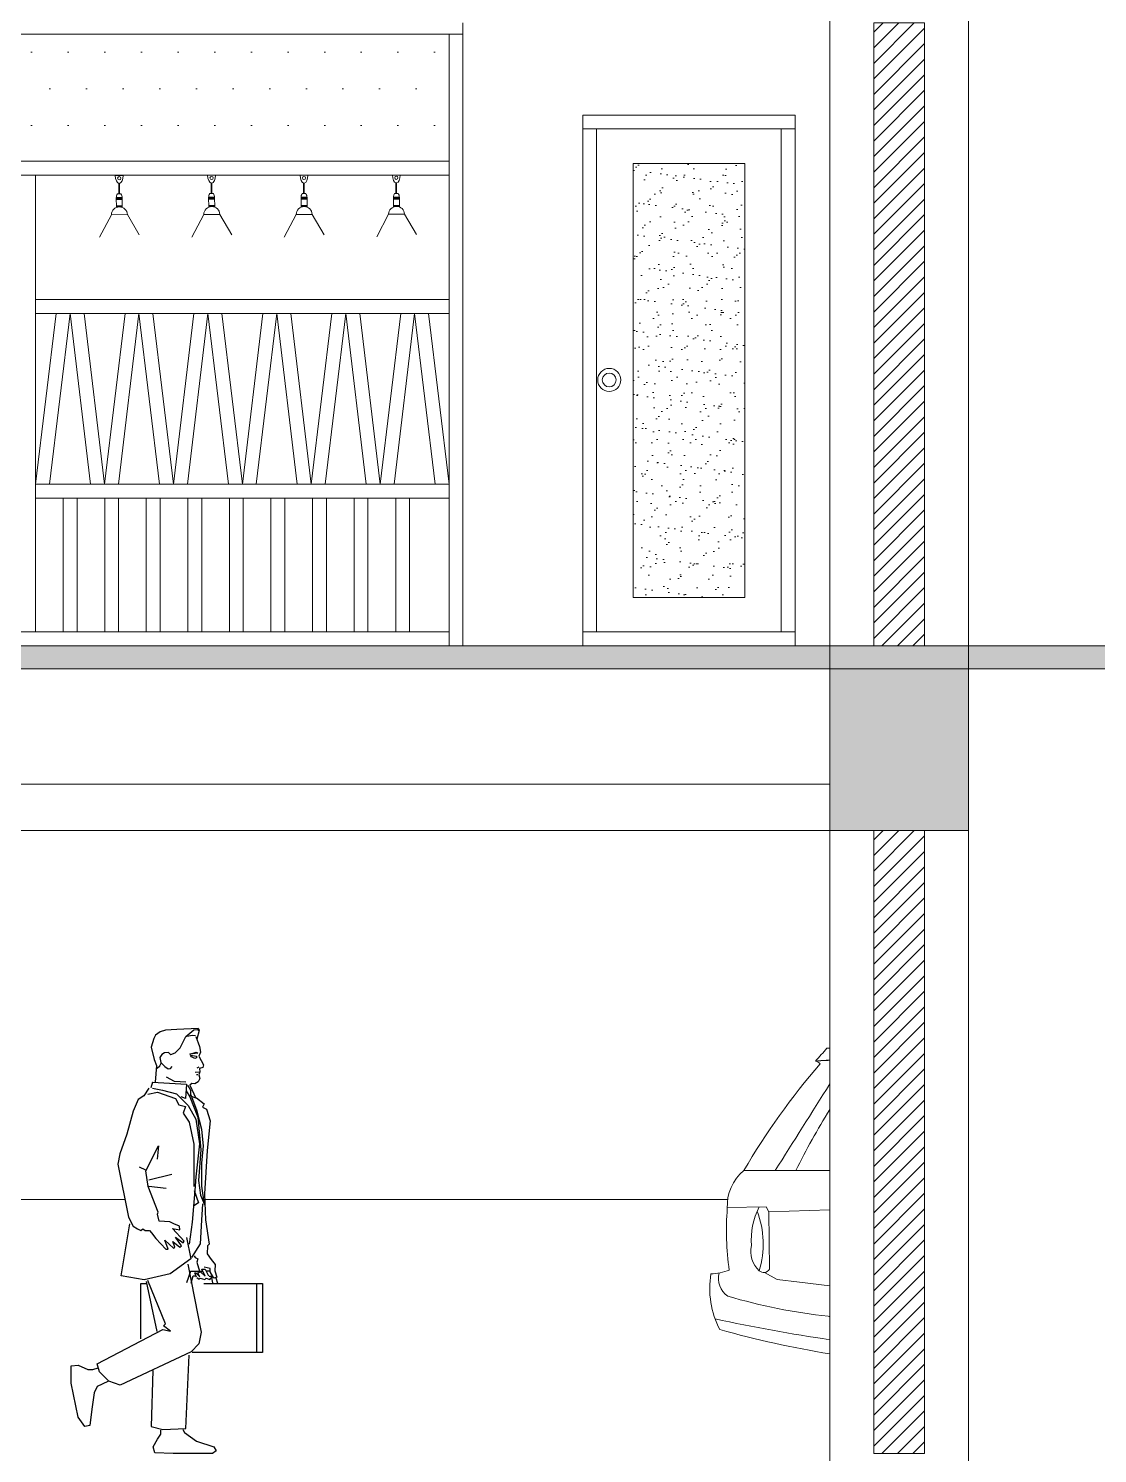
# Model space of a CAD drawing. Header units: millimetres. Extents: x -51 to 151, y -74 to 104.
# Drawn here: x -3.89 to 0.74, y 1.4 to 7.57 of the extents above; entities that cross this region are included whole.
import ezdxf

# ---------------------------------------------------------------- set-up
doc = ezdxf.new("R2010")
doc.units = ezdxf.units.MM
doc.header["$LTSCALE"] = 15
doc.layers.add('251', color=251, linetype='Continuous')
doc.layers.add('G', color=8, linetype='Continuous')

# ---------------------------------------------------------------- blocks, each defined once
blk = doc.blocks.new('02FMAN04')
at = {"color": 0, "linetype": 'ByBlock'}
for p, q in [((-4.09, 62.9), (-4.33, 61.98)), ((-5.2, 47.99), (-6.24, 48.51)), ((-0.79, 47.26), (-4.66, 46.29)), ((-4.66, 45.32), (-1.76, 44.94)), ((-5.14, 29.12), (-3.33, 20.66)), ((2.36, 30.85), (1.69, 28.89)), ((4.43, 30.85), (2.36, 30.85)), ((2.51, 28.87), (2.82, 30.11)), ((2.82, 30.11), (3.14, 30.11)), ((5.71, 30.87), (5.16, 30.87)), ((5.55, 30.07), (5.86, 30.04)), ((5.86, 30.04), (6.08, 28.92)), ((6.66, 29.76), (6.92, 28.85)), ((13.53, 28.78), (13.53, 17.2))]:
    blk.add_line(p, q, dxfattribs=at)
for points in [[(3.51, 70.28), (3.91, 71.74), (3.66, 71.99), (0.03, 71.85), (-1.88, 71.7), (-2.77, 71.46), (-3.55, 70.85), (-3.84, 70.32), (-4.26, 68.83), (-3.77, 66.74), (-3.38, 65.74), (-3.62, 62.94)], [(-0.96, 67.59), (-0.21, 67.87), (0.6, 68.72), (1.6, 70.67), (2.91, 71.77), (3.55, 71.85), (3.83, 71.67)], [(3.27, 70.67), (3.87, 68.94), (4.08, 68.01), (3.76, 67.34), (4.58, 65.85), (4.47, 65.42), (3.91, 65.25), (3.94, 64.64), (3.76, 64.18), (3.98, 63.54), (3.66, 62.97), (3.09, 62.62), (2.59, 62.69), (2.24, 62.41), (3.27, 60.21), (2.45, 60.53), (2.41, 61.52), (1.99, 62.3), (1.63, 62.23)], [(3.23, 70.75), (2.7, 70.82), (1.77, 70.67)], [(-0.96, 67.55), (-1.35, 67.94), (-2.03, 67.91), (-2.49, 67.62), (-2.81, 67.09), (-2.63, 66.24), (-1.99, 65.56), (-1.42, 65.17), (-1.03, 65.21), (-0.75, 65.56)], [(-3.3, 65.28), (-2.81, 65.67), (-2.59, 66.13)], [(3.48, 65.35), (3.83, 65.49)], [(-4.09, 62.9), (1.67, 62.55), (1.53, 60.17), (0.78, 60.45)], [(1.6, 62.9), (-0.32, 63.05), (-1.71, 63.76)], [(3.87, 64.61), (3.16, 64.54)], [(3.59, 64.18), (3.37, 64.18)], [(-4.68, 61.9), (-5.54, 60.6), (-6.5, 60), (-7.36, 58.01), (-8.4, 54.12), (-9.61, 50.75), (-9.95, 49.03), (-8.14, 40.04), (-7.36, 38.49), (-6.58, 38.06), (-6.06, 37.8), (-5.72, 38.06), (-5.28, 37.8), (-4.59, 37.8), (-4.25, 37.37), (-3.47, 36.42), (-1.83, 34.6), (-1.39, 34.6), (-2, 36.16), (-0.53, 34.77), (-0.27, 34.95), (-0.62, 35.9), (0.59, 34.95), (0.85, 35.21), (-0.18, 36.67), (1.11, 35.72), (1.29, 35.98), (-0.7, 38.14), (0.59, 37.88), (0.51, 38.49), (-0.44, 38.92), (-1.14, 39.27), (-2.95, 39.35), (-3.21, 40.56), (-3.12, 40.91), (-4.77, 45.23), (-5.2, 47.9), (-3.04, 52.14), (-3.3, 49.89)], [(-4.85, 60.86), (-3.21, 61.21), (-0.18, 60.17), (0.42, 59.05), (1.54, 58.79), (1.11, 57.66), (2.15, 56.11), (2.93, 52.4), (2.93, 45.23)], [(-4.07, 61.9), (-2.35, 61.55), (-0.01, 60.95), (1.98, 58.96), (3.27, 56.63), (3.88, 52.48), (3.27, 46.87), (3.1, 44.54), (2.67, 39.18), (2.15, 35.47)], [(1.63, 61.47), (2.24, 60.43), (3.62, 56.97), (4.14, 51.45), (3.71, 46.26), (4.05, 43.76), (4.74, 42.2), (4.31, 45.31), (4.31, 49.2), (4.57, 52.14), (4.31, 54.9), (3.45, 58.18), (2.5, 60.69)], [(3.36, 60.26), (4.66, 59.22), (4.4, 58.7), (5.09, 58.36), (5.69, 56.37), (5.18, 51.36), (4.74, 44.02), (4.92, 39.61), (5.52, 35.47), (5.26, 35.21), (5.18, 33.82), (5.87, 32.87), (6.56, 32.01), (6.47, 30.97), (6.82, 29.85), (6.3, 29.68), (5.69, 30.8), (5.69, 31.32), (4.66, 31.58)], [(3.01, 44.54), (3.71, 42.46), (2.93, 41.94)], [(2.58, 33.22), (4.05, 35.55), (4.31, 39.52), (4.48, 42.29)], [(1.72, 36.59), (2.41, 32.96), (-1.05, 30.46), (-5.46, 29.42), (-9.35, 30.11), (-7.88, 38.92)], [(1.94, 32.06), (4.19, 20.57), (3.76, 18.58), (2.46, 17.2), (-9.55, 11.59), (-11.46, 12.28), (-13.01, 13.83), (-13.44, 15.21), (-2.29, 21), (-0.99, 20.74), (-2.2, 21.61), (-1.86, 21.95), (-4.88, 29.29)], [(3.01, 33.48), (3.19, 33.22), (3.62, 32.96), (3.45, 32.44), (3.88, 30.89)], [(3.36, 29.85), (3.1, 30.63), (3.27, 30.63), (3.97, 29.94), (3.62, 30.63), (4.05, 30.8), (4.83, 30.02), (4.31, 31.23), (4.83, 31.23), (5.44, 30.11)], [(3.45, 29.83), (3.86, 29.55), (4.03, 29.72), (4.82, 29.46), (5.01, 29.7), (5.66, 29.46), (5.88, 29.74)], [(-6.01, 19.45), (-6.01, 28.78), (-5.06, 28.78)], [(4.62, 28.78), (14.57, 28.78), (14.57, 17.11), (2.64, 17.11)], [(-11.63, 12.19), (-13.44, 11.33), (-13.96, 10.29), (-14.31, 7.53), (-14.65, 4.76), (-15.52, 4.59), (-16.64, 6.14), (-17.85, 11.93), (-17.85, 14.87), (-16.64, 14.96), (-15, 14.26), (-14.14, 14.26), (-13.27, 14.52)], [(-4.02, 14.09), (-4.28, 4.59), (-2.29, 4.07), (1.6, 4.24), (2.12, 16.68)], [(1.08, 4.07), (1.34, 3.55), (3.41, 2.08), (6.35, 1.13), (6.7, 0.44), (6.09, 0.01), (-0.56, 0.01), (-3.67, 0.1), (-3.93, 1.13), (-3.24, 2.43), (-2.64, 3.29), (-2.64, 3.98)]]:
    blk.add_lwpolyline(points, dxfattribs=at)
for points in [[(2.27, 67.66), (3.34, 68.01), (3.59, 67.8)], [(2.38, 67.48), (3.41, 67.3), (3.41, 67.06), (3.12, 66.95), (2.52, 67.23)]]:
    blk.add_lwpolyline(points, close=True, dxfattribs=at)
blk = doc.blocks.new('Indoor')
at = {"lineweight": 5}
h = blk.add_hatch(dxfattribs=at)
h.set_pattern_fill('AR-SAND', color=153, scale=53.726984, style=0)
h.set_pattern_definition([(37.5, (631289.6, 71959.21), (-3.38444, 103.52243), [0, -81.66502, 0, -91.33587, 0, -87.30635]), (7.5, (631289.6, 71959.21), (95.08476, 151.6254), [0, -44.05613, 0, -73.60597, 0, -28.20667]), (327.5, (631223.515, 71959.21), (167.31345, 0.30404), [0, -26.86349, 0, -96.70857, 0, -126.25841]), (317.5, (631223.52, 71959.21), (161.51012, 47.15486), [0, -13.43175, 0, -63.39784, 0, -72.53143])])
h.paths.add_polyline_path([(662274.6, 13944), (662758.1, 13944), (662758.1, 15824.4), (662274.6, 15824.4)])
at = {"color": 7, "lineweight": 5}
for p, q in [((662976.4, 16034.4), (662056.4, 16034.4)), ((662056.4, 16034.4), (662056.4, 13734.4)), ((662976.4, 13734.4), (662976.4, 16034.4)), ((662976.4, 15974.4), (662056.4, 15974.4)), ((662116.4, 15974.4), (662116.4, 13794.4)), ((662916.4, 13794.4), (662916.4, 15974.4)), ((662274.6, 15824.4), (662274.6, 13944)), ((662758.1, 15824.4), (662274.6, 15824.4)), ((662758.1, 13944), (662758.1, 15824.4)), ((662274.6, 13944), (662758.1, 13944)), ((662056.4, 13794.4), (662976.4, 13794.4)), ((662056.4, 13734.4), (662976.4, 13734.4))]:
    blk.add_line(p, q, dxfattribs=at)
at = {"linetype": 'Continuous', "lineweight": 5}
blk.add_lwpolyline([(662758.1, 13944), (662274.6, 13944)], dxfattribs=at)
at = {"color": 7, "lineweight": 5}
for radius in [50, 30]:
    blk.add_circle((662861.5, 14886.4), radius, dxfattribs=at)

msp = doc.modelspace()

# ---------------------------------------------------------------- hatches: boundary and pattern name
at = {"linetype": 'Continuous', "lineweight": 13, "true_color": 0xb64b2b}
h = msp.add_hatch(dxfattribs=at)
h.set_pattern_fill('ANSI31', color=15, scale=0.015)
h.set_pattern_definition([(45, (-665.703766, 2.939377), (-0.0336759605, 0.0336759605), [])])
h.paths.add_polyline_path([(-0.2274, 4.9), (-0.0074, 4.9), (-0.0074, 7.6), (-0.2274, 7.6)])
at = {"linetype": 'Continuous', "lineweight": 9}
h = msp.add_hatch(dxfattribs=at)
h.set_pattern_fill('DOTS', color=254, scale=0.1)
h.set_pattern_definition([(0, (-665.70377, 52.23938), (0.079375, 0.15875), [0, -0.15875])])
h.paths.add_polyline_path([(-2.0661, 7.55), (-7.7574, 7.55), (-7.7574, 7), (-2.0661, 7)])
at = {"linetype": 'Continuous', "lineweight": 13}
h = msp.add_hatch(color=256, dxfattribs=at)
h.dxf.hatch_style = 1
h.paths.add_polyline_path([(1.1026, 4.8), (1.1026, 4.9), (-7.8174, 4.9), (-7.8174, 4.8)])
h = msp.add_hatch(color=256, dxfattribs=at)
h.dxf.hatch_style = 1
h.paths.add_polyline_path([(-0.4174, 4.1), (0.1826, 4.1), (0.1826, 4.9), (-0.4174, 4.9)])
at = {"linetype": 'Continuous', "lineweight": 13, "true_color": 0xb64b2b}
h = msp.add_hatch(dxfattribs=at)
h.set_pattern_fill('ANSI31', color=15, scale=0.015)
h.set_pattern_definition([(45, (-665.703766, -0.560623), (-0.0336759605, 0.0336759605), [])])
h.paths.add_polyline_path([(-0.2274, 1.4), (-0.0074, 1.4), (-0.0074, 4.1), (-0.2274, 4.1)])

# ---------------------------------------------------------------- linework, layer by layer
at = {"linetype": 'Continuous', "lineweight": 13}
for p, q in [((0.1826, 8.4), (0.1826, -1.6144)), ((0.1826, 2.5), (0.1826, 4.4592))]:
    msp.add_line(p, q, dxfattribs=at)
at = {"color": 254, "linetype": 'Continuous', "lineweight": 9}
for p, q in [((-3.4774, 6.938), (-3.5117, 6.938)), ((-3.0774, 6.939), (-3.1117, 6.939)), ((-2.6774, 6.939), (-2.7117, 6.939)), ((-2.2774, 6.94), (-2.3117, 6.94)), ((-3.4869, 6.8584), (-3.502, 6.8583)), ((-3.4964, 6.9039), (-3.4964, 6.8572)), ((-3.4932, 6.8594), (-3.4932, 6.9038)), ((-3.0869, 6.8594), (-3.102, 6.8593)), ((-3.0964, 6.9049), (-3.0964, 6.8582)), ((-3.0932, 6.8604), (-3.0932, 6.9048)), ((-2.6869, 6.8594), (-2.702, 6.8593)), ((-2.6964, 6.9049), (-2.6964, 6.8582)), ((-2.6932, 6.8604), (-2.6932, 6.9048)), ((-2.2869, 6.8604), (-2.302, 6.8603)), ((-2.2964, 6.9059), (-2.2964, 6.8592)), ((-2.2932, 6.8614), (-2.2932, 6.9058)), ((-3.4814, 6.8427), (-3.5073, 6.8425)), ((-3.5073, 6.8425), (-3.5071, 6.7992)), ((-3.4814, 6.8401), (-3.5073, 6.8399)), ((-3.4814, 6.838), (-3.5073, 6.8379)), ((-3.4814, 6.8359), (-3.5073, 6.8358)), ((-3.4814, 6.8338), (-3.5073, 6.8337)), ((-3.4812, 6.8064), (-3.5071, 6.8063)), ((-3.4812, 6.8023), (-3.5071, 6.8021)), ((-3.4812, 6.7998), (-3.4814, 6.8427)), ((-3.0814, 6.8437), (-3.1073, 6.8435)), ((-3.1073, 6.8435), (-3.1071, 6.8002)), ((-3.0814, 6.8411), (-3.1073, 6.8409)), ((-3.0814, 6.839), (-3.1073, 6.8388)), ((-3.0814, 6.8369), (-3.1073, 6.8368)), ((-3.0814, 6.8348), (-3.1073, 6.8347)), ((-3.0812, 6.8074), (-3.1071, 6.8073)), ((-3.0812, 6.8032), (-3.1071, 6.8031)), ((-3.0812, 6.8008), (-3.0814, 6.8437)), ((-2.6814, 6.8437), (-2.7073, 6.8435)), ((-2.7073, 6.8435), (-2.7071, 6.8002)), ((-2.6814, 6.8411), (-2.7073, 6.8409)), ((-2.6814, 6.839), (-2.7073, 6.8388)), ((-2.6814, 6.8369), (-2.7073, 6.8368)), ((-2.6814, 6.8348), (-2.7073, 6.8347)), ((-2.6812, 6.8074), (-2.7071, 6.8073)), ((-2.6812, 6.8032), (-2.7071, 6.8031)), ((-2.6812, 6.8008), (-2.6814, 6.8437)), ((-2.2814, 6.8447), (-2.3073, 6.8445)), ((-2.3073, 6.8445), (-2.3071, 6.8012)), ((-2.2814, 6.8421), (-2.3073, 6.8419)), ((-2.2814, 6.84), (-2.3073, 6.8398)), ((-2.2814, 6.8379), (-2.3073, 6.8378)), ((-2.2814, 6.8358), (-2.3073, 6.8357)), ((-2.2812, 6.8084), (-2.3071, 6.8083)), ((-2.2812, 6.8042), (-2.3071, 6.8041)), ((-2.2812, 6.8018), (-2.2814, 6.8447)), ((-3.5285, 6.7682), (-3.5796, 6.6702)), ((-3.5285, 6.7682), (-3.459, 6.7686)), ((-3.459, 6.7686), (-3.4076, 6.6806)), ((-3.1285, 6.7692), (-3.1796, 6.6712)), ((-3.1285, 6.7692), (-3.059, 6.7696)), ((-3.059, 6.7696), (-3.0076, 6.6816)), ((-2.7285, 6.7692), (-2.7796, 6.6712)), ((-2.7285, 6.7692), (-2.659, 6.7696)), ((-2.659, 6.7696), (-2.6076, 6.6816)), ((-2.3285, 6.7702), (-2.3796, 6.6722)), ((-2.3285, 6.7702), (-2.259, 6.7706)), ((-2.259, 6.7706), (-2.2077, 6.6826)), ((-3.8566, 5.6), (-3.7678, 6.34)), ((-3.7962, 5.6), (-3.7074, 6.34)), ((-3.6186, 5.6), (-3.7074, 6.34)), ((-3.5582, 5.6), (-3.647, 6.34)), ((-3.5582, 5.6), (-3.4694, 6.34)), ((-3.4978, 5.6), (-3.409, 6.34)), ((-3.3202, 5.6), (-3.409, 6.34)), ((-3.2598, 5.6), (-3.3486, 6.34)), ((-3.2598, 5.6), (-3.171, 6.34)), ((-3.1993, 5.6), (-3.1106, 6.34)), ((-3.0218, 5.6), (-3.1106, 6.34)), ((-2.9614, 5.6), (-3.0501, 6.34)), ((-2.9614, 5.6), (-2.8726, 6.34)), ((-2.9009, 5.6), (-2.8121, 6.34)), ((-2.7234, 5.6), (-2.8121, 6.34)), ((-2.6629, 5.6), (-2.7517, 6.34)), ((-2.6629, 5.6), (-2.5742, 6.34)), ((-2.6025, 5.6), (-2.5137, 6.34)), ((-2.4249, 5.6), (-2.5137, 6.34)), ((-2.3645, 5.6), (-2.4533, 6.34)), ((-2.3645, 5.6), (-2.2757, 6.34)), ((-2.3041, 5.6), (-2.2153, 6.34)), ((-2.1265, 5.6), (-2.2153, 6.34)), ((-2.0661, 5.6), (-2.1549, 6.34))]:
    msp.add_line(p, q, dxfattribs=at)
at = {"linetype": 'Continuous', "lineweight": 13}
for points in [[(-0.4174, -1.6144), (-0.4174, 8.4)], [(-7.8174, 7.55), (-2.0061, 7.55)], [(1.2026, 4.9), (-8.4174, 4.9)], [(-8.4174, 4.8), (1.2026, 4.8)], [(-7.8174, 4.3), (-0.4174, 4.3)], [(-7.8174, 4.1), (-0.4174, 4.1)]]:
    msp.add_lwpolyline(points, dxfattribs=at)
at = {"color": 254, "linetype": 'Continuous', "lineweight": 9}
for points in [[(-2.0061, 4.9), (-2.0061, 7.6)], [(-2.0661, 4.9), (-2.0661, 7.55)], [(-7.7574, 7), (-2.0661, 7)], [(-7.7574, 6.94), (-2.0661, 6.94)], [(-3.8574, 6.94), (-3.8574, 4.96)], [(-3.8574, 6.4), (-2.0661, 6.4)], [(-3.8574, 6.34), (-2.0661, 6.34)], [(-3.8574, 5.6), (-2.0661, 5.6)], [(-3.8574, 5.54), (-2.0661, 5.54)], [(-3.7374, 4.96), (-3.7374, 5.54)], [(-3.6774, 4.96), (-3.6774, 5.54)], [(-3.5574, 4.96), (-3.5574, 5.54)], [(-3.4974, 4.96), (-3.4974, 5.54)], [(-3.3774, 4.96), (-3.3774, 5.54)], [(-3.3174, 4.96), (-3.3174, 5.54)], [(-3.1974, 4.96), (-3.1974, 5.54)], [(-3.1374, 4.96), (-3.1374, 5.54)], [(-3.0174, 4.96), (-3.0174, 5.54)], [(-2.9574, 4.96), (-2.9574, 5.54)], [(-2.8374, 4.96), (-2.8374, 5.54)], [(-2.7774, 4.96), (-2.7774, 5.54)], [(-2.6574, 4.96), (-2.6574, 5.54)], [(-2.5974, 4.96), (-2.5974, 5.54)], [(-2.4774, 4.96), (-2.4774, 5.54)], [(-2.4174, 4.96), (-2.4174, 5.54)], [(-2.2974, 4.96), (-2.2974, 5.54)], [(-2.2374, 4.96), (-2.2374, 5.54)], [(-7.7574, 4.96), (-2.0661, 4.96)]]:
    msp.add_lwpolyline(points, dxfattribs=at)
at = {"linetype": 'Continuous', "lineweight": 13}
for points in [[(-0.2274, 4.9), (-0.0074, 4.9), (-0.0074, 7.6), (-0.2274, 7.6)], [(-0.4174, 4.1), (0.1826, 4.1), (0.1826, 4.9), (-0.4174, 4.9)], [(-0.2274, 1.4), (-0.0074, 1.4), (-0.0074, 4.1), (-0.2274, 4.1)]]:
    msp.add_lwpolyline(points, close=True, dxfattribs=at)
at = {"color": 254, "linetype": 'Continuous', "lineweight": 9}
for centre in [(-3.4945, 6.9262), (-3.0945, 6.9272), (-2.6945, 6.9272), (-2.2946, 6.9282)]:
    msp.add_circle(centre, 0.00711, dxfattribs=at)
for centre, radius, start, end in [((-3.4949, 6.902), 0.00242, 47.3321, 128.76837), ((-3.0949, 6.903), 0.00242, 47.3321, 128.76837), ((-2.6949, 6.903), 0.00242, 47.3321, 128.76837), ((-2.2949, 6.904), 0.00242, 47.3321, 128.76837), ((-3.4937, 6.7674), 0.0347, 1.96088, 178.66256), ((-3.0937, 6.7684), 0.0347, 1.96088, 178.66256), ((-2.6937, 6.7684), 0.0347, 1.96088, 178.66256), ((-2.2937, 6.7694), 0.0347, 1.96088, 178.66256)]:
    msp.add_arc(centre, radius, start, end, dxfattribs=at)
at = {"color": 254, "linetype": 'Continuous', "lineweight": 9, "extrusion": (0, 0, -1)}
for centre, major_axis, ratio, start_param, end_param in [((-3.4945, 6.9398), (0, 0.0361), 0.47541, 3.249996, 4.663189), ((-3.4945, 6.9398), (0, 0.0361), 0.47541, 1.619996, 3.065556), ((-3.0945, 6.9408), (0, 0.0361), 0.47541, 3.249996, 4.663189), ((-3.0945, 6.9408), (0, 0.0361), 0.47541, 1.619996, 3.065556), ((-2.6945, 6.9408), (0, 0.0361), 0.47541, 3.249996, 4.663189), ((-2.6945, 6.9408), (0, 0.0361), 0.47541, 1.619996, 3.065556), ((-2.2946, 6.9418), (0, 0.0361), 0.47541, 3.249996, 4.663189), ((-2.2946, 6.9418), (0, 0.0361), 0.47541, 1.619996, 3.065556), ((-3.4944, 6.8415), (-0.0001, 0.0207), 0.625, 4.66065, 5.660817), ((-3.4944, 6.8415), (-0.0001, 0.0207), 0.625, 0.622368, 1.622535), ((-3.0944, 6.8425), (-0.0001, 0.0207), 0.625, 4.66065, 5.660817), ((-3.0944, 6.8425), (-0.0001, 0.0207), 0.625, 0.622368, 1.622535), ((-2.6944, 6.8425), (-0.0001, 0.0207), 0.625, 4.66065, 5.660817), ((-2.6944, 6.8425), (-0.0001, 0.0207), 0.625, 0.622368, 1.622535), ((-2.2944, 6.8435), (-0.0001, 0.0207), 0.625, 4.66065, 5.660817), ((-2.2944, 6.8435), (-0.0001, 0.0207), 0.625, 0.622368, 1.622535)]:
    msp.add_ellipse(centre, major_axis=major_axis, ratio=ratio, start_param=start_param, end_param=end_param, dxfattribs=at)
at = {"layer": '251', "lineweight": 5}
for points in [[(-0.4174, 3.1567, 0.000152), (-0.4296, 3.1559, 0.007164), (-0.479, 3.1008, -0.152641), (-0.4598, 3.0887, 0.043639), (-0.7899, 2.6262, 0.23675), (-0.8612, 2.4622, 0.05669), (-0.8527, 2.1942, -0.077882), (-0.9323, 2.1787, 0.163522), (-0.8933, 1.9369, 0.026532), (-0.4174, 1.8313)], [(-0.4174, 3.1053, -0.000106), (-0.479, 3.1008)], [(-0.4174, 3.104, 0.000469), (-0.479, 3.1008)], [(-0.4174, 3.0015, -0.000666), (-0.6537, 2.6263)], [(-0.6819, 2.4468), (-0.679, 2.1988, -0.475427), (-0.7235, 2.1917, -0.261517), (-0.7568, 2.3007, -0.136349), (-0.7235, 2.4687, -4.5823)], [(-0.4174, 1.9928, -0.042305), (-0.424, 1.9945, -0.044283), (-0.859, 2.0817, -0.31699), (-0.8971, 2.1824)]]:
    msp.add_lwpolyline(points, format="xyb", dxfattribs=at)
for points in [[(-0.4174, 2.6266), (-0.7899, 2.6262)], [(-0.4174, 2.4565), (-0.6819, 2.4468), (-0.6926, 2.4692), (-0.8614, 2.4665)], [(-0.4174, 2.1272), (-0.5486, 2.1424), (-0.6449, 2.1535), (-0.6996, 2.1847)]]:
    msp.add_lwpolyline(points, dxfattribs=at)
for centre, radius, start, end in [((2.0249, 1.3562), 2.884, 147.86829, 153.868), ((-1.0961, 2.3084), 0.3904, 342.61638, 21.25637), ((0.6904, 9.4235), 7.6115, 257.83397, 261.63159)]:
    msp.add_arc(centre, radius, start, end, dxfattribs=at)
at = {"layer": 'G', "lineweight": 0}
for points in [[(-6.0153, 2.5), (-3.47, 2.5)], [(-3.1242, 2.5), (-0.8597, 2.5)]]:
    msp.add_lwpolyline(points, dxfattribs=at)

# ---------------------------------------------------------------- block references
at = {"linetype": 'Continuous', "lineweight": 13, "xscale": -0.001, "yscale": 0.001, "zscale": 0.001}
msp.add_blockref('Indoor', (661.489, -8.8344), dxfattribs=at)
at = {"xscale": 0.02557648107316345, "yscale": 0.02557648107316345, "zscale": 0.02557648107316345}
msp.add_blockref('02FMAN04', (-3.2466, 1.4), dxfattribs=at)

doc.saveas('drawing.dxf')
